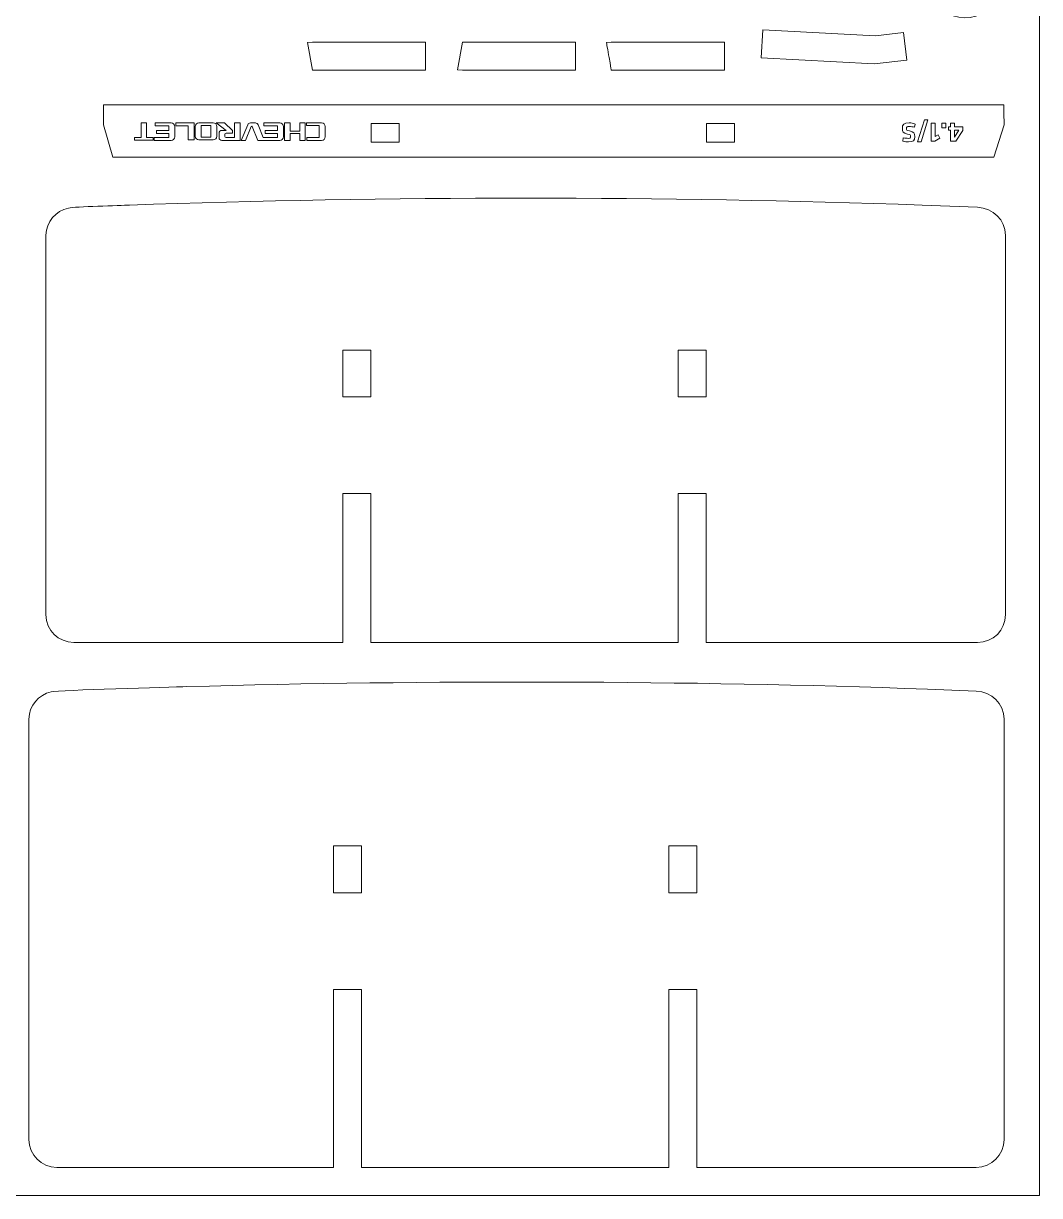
# Model space of a CAD drawing. Header units: centimetres. Extents: x -91 to 54, y -26 to 4.
# Drawn here: x -49.76 to -38.89, y -25.55 to -13 of the extents above; entities that cross this region are included whole.
import ezdxf

# ---------------------------------------------------------------- set-up
doc = ezdxf.new("R2010")
doc.units = ezdxf.units.CM
doc.header["$MEASUREMENT"] = 0
doc.layers.add('Camada 1', color=7, linetype='Continuous')

msp = doc.modelspace()

# ---------------------------------------------------------------- linework, layer by layer
at = {"layer": 'Camada 1', "color": 1, "lineweight": 0}
msp.add_lwpolyline([(-59.88543, -25.54968), (-38.88543, -25.54968), (-38.88543, 4.15032), (-59.88543, 4.15032), (-59.88543, -25.54968)], close=True, dxfattribs=at)
at = {"layer": 'Camada 1', "lineweight": 9}
for points, knots in [([(-39.9463, -12.25582), (-39.9463, -12.25582), (-39.98812, -12.29721), (-39.98812, -12.29721), (-39.98812, -12.29721), (-40.05137, -12.36703), (-40.08816, -12.44944), (-40.0789, -12.57306), (-40.0789, -12.57306), (-40.04743, -12.99246), (-39.48727, -13.06852), (-39.32683, -12.70857), (-39.32683, -12.70857), (-39.20283, -12.43032), (-39.4302, -12.11024), (-39.75324, -12.15796), (-39.75324, -12.15796), (-39.79937, -12.16475), (-39.84149, -12.18696), (-39.88421, -12.20469), (-39.88421, -12.20469), (-39.90622, -12.22161), (-39.92704, -12.23848), (-39.9463, -12.25582)], [0, 0, 0, 0, 0.14285714, 0.14285714, 0.14285714, 0.14285714, 0.28571429, 0.28571429, 0.28571429, 0.28571429, 0.42857143, 0.42857143, 0.42857143, 0.42857143, 0.57142857, 0.57142857, 0.57142857, 0.57142857, 0.71428571, 0.71428571, 0.71428571, 0.71428571, 1, 1, 1, 1]), ([(-40.3063, -13.39274), (-40.3063, -13.39274), (-40.65632, -13.43113), (-40.65632, -13.43113), (-40.65632, -13.43113), (-40.65632, -13.43113), (-41.86456, -13.36781), (-41.86456, -13.36781), (-41.86456, -13.36781), (-41.86456, -13.36781), (-41.84887, -13.06824), (-41.84887, -13.06824), (-41.84887, -13.06824), (-41.84887, -13.06824), (-40.6406, -13.13156), (-40.6406, -13.13156), (-40.6406, -13.13156), (-40.6406, -13.13156), (-40.34286, -13.095), (-40.34286, -13.095), (-40.34286, -13.095), (-40.34286, -13.095), (-40.3063, -13.39274), (-40.3063, -13.39274)], [0, 0, 0, 0, 0.14285714, 0.14285714, 0.14285714, 0.14285714, 0.28571429, 0.28571429, 0.28571429, 0.28571429, 0.42857143, 0.42857143, 0.42857143, 0.42857143, 0.57142857, 0.57142857, 0.57142857, 0.57142857, 0.71428571, 0.71428571, 0.71428571, 0.71428571, 1, 1, 1, 1]), ([(-46.38659, -13.19897), (-46.38659, -13.19897), (-46.32686, -13.19896), (-46.32686, -13.19896), (-46.32686, -13.19896), (-45.96913, -13.19896), (-45.45962, -13.19895), (-45.45962, -13.19895), (-45.45962, -13.19895), (-45.45962, -13.19895), (-45.45961, -13.49894), (-45.45961, -13.49894), (-45.45961, -13.49894), (-45.45961, -13.49894), (-46.66951, -13.49893), (-46.66951, -13.49893), (-46.66951, -13.49893), (-46.66951, -13.49893), (-46.7216, -13.20353), (-46.7216, -13.20353), (-46.7216, -13.20353), (-46.7216, -13.20353), (-46.66952, -13.19895), (-46.66952, -13.19895), (-46.66952, -13.19895), (-46.66952, -13.19895), (-46.55024, -13.19897), (-46.38659, -13.19897)], [0, 0, 0, 0, 0.125, 0.125, 0.125, 0.125, 0.25, 0.25, 0.25, 0.25, 0.375, 0.375, 0.375, 0.375, 0.5, 0.5, 0.5, 0.5, 0.625, 0.625, 0.625, 0.625, 0.75, 0.75, 0.75, 0.75, 1, 1, 1, 1]), ([(-44.44907, -13.49876), (-44.44907, -13.49876), (-44.38934, -13.49876), (-44.38934, -13.49876), (-44.38934, -13.49876), (-44.11198, -13.49875), (-43.85455, -13.49876), (-43.85455, -13.49876), (-43.85455, -13.49876), (-43.85455, -13.49876), (-43.85456, -13.19878), (-43.85456, -13.19878), (-43.85456, -13.19878), (-43.85456, -13.19878), (-45.06445, -13.19878), (-45.06445, -13.19878), (-45.06445, -13.19878), (-45.06445, -13.19878), (-45.11654, -13.4942), (-45.11654, -13.4942), (-45.11654, -13.4942), (-45.11654, -13.4942), (-45.06446, -13.49876), (-45.06446, -13.49876), (-45.06446, -13.49876), (-45.06446, -13.49876), (-44.75498, -13.49874), (-44.44907, -13.49876)], [0, 0, 0, 0, 0.125, 0.125, 0.125, 0.125, 0.25, 0.25, 0.25, 0.25, 0.375, 0.375, 0.375, 0.375, 0.5, 0.5, 0.5, 0.5, 0.625, 0.625, 0.625, 0.625, 0.75, 0.75, 0.75, 0.75, 1, 1, 1, 1]), ([(-43.48315, -13.42158), (-43.48315, -13.42158), (-43.49337, -13.36365), (-43.49337, -13.36365), (-43.49337, -13.36365), (-43.50708, -13.28589), (-43.5216, -13.20351), (-43.5216, -13.20351), (-43.5216, -13.20351), (-43.5216, -13.20351), (-43.46952, -13.19896), (-43.46952, -13.19896), (-43.46952, -13.19896), (-43.46952, -13.19896), (-42.25961, -13.19896), (-42.25961, -13.19896), (-42.25961, -13.19896), (-42.25961, -13.19896), (-42.25961, -13.49894), (-42.25961, -13.49894), (-42.25961, -13.49894), (-42.25961, -13.49894), (-43.46951, -13.49891), (-43.46951, -13.49891), (-43.46951, -13.49891), (-43.46951, -13.49891), (-43.47537, -13.46572), (-43.48315, -13.42158)], [0, 0, 0, 0, 0.125, 0.125, 0.125, 0.125, 0.25, 0.25, 0.25, 0.25, 0.375, 0.375, 0.375, 0.375, 0.5, 0.5, 0.5, 0.5, 0.625, 0.625, 0.625, 0.625, 0.75, 0.75, 0.75, 0.75, 1, 1, 1, 1]), ([(-39.26607, -14.0035), (-39.26607, -14.0035), (-39.2662, -13.94467), (-39.2662, -13.94467), (-39.2662, -13.94467), (-39.26628, -13.90392), (-39.26636, -13.87019), (-39.26636, -13.87019), (-39.26636, -13.87019), (-39.26636, -13.87019), (-48.90497, -13.87019), (-48.90497, -13.87019), (-48.90497, -13.87019), (-48.90497, -13.87019), (-48.90497, -13.90599), (-48.90497, -13.94839), (-48.90497, -13.94839), (-48.90497, -13.94839), (-48.90497, -14.00721), (-48.90497, -14.00721), (-48.90497, -14.00721), (-48.90497, -14.04961), (-48.90497, -14.08543), (-48.90497, -14.08543), (-48.90497, -14.08543), (-48.90497, -14.08543), (-48.80498, -14.42916), (-48.80498, -14.42916), (-48.80498, -14.42916), (-48.80498, -14.42916), (-39.37381, -14.42916), (-39.37381, -14.42916), (-39.37381, -14.42916), (-39.37381, -14.42916), (-39.26589, -14.08543), (-39.26589, -14.08543), (-39.26589, -14.08543), (-39.26589, -14.08543), (-39.26597, -14.04749), (-39.26607, -14.0035)], [0, 0, 0, 0, 0.09090909, 0.09090909, 0.09090909, 0.09090909, 0.18181818, 0.18181818, 0.18181818, 0.18181818, 0.27272727, 0.27272727, 0.27272727, 0.27272727, 0.36363636, 0.36363636, 0.36363636, 0.36363636, 0.45454545, 0.45454545, 0.45454545, 0.45454545, 0.54545455, 0.54545455, 0.54545455, 0.54545455, 0.63636364, 0.63636364, 0.63636364, 0.63636364, 0.72727273, 0.72727273, 0.72727273, 0.72727273, 0.81818182, 0.81818182, 0.81818182, 0.81818182, 1, 1, 1, 1]), ([(-46.03994, -14.27151), (-46.03994, -14.27151), (-45.73997, -14.27151), (-45.73997, -14.27151), (-45.73997, -14.27151), (-45.73997, -14.27151), (-45.73997, -14.07153), (-45.73997, -14.07153), (-45.73997, -14.07153), (-45.73997, -14.07153), (-46.03994, -14.07153), (-46.03994, -14.07153), (-46.03994, -14.07153), (-46.03994, -14.07153), (-46.03994, -14.27151), (-46.03994, -14.27151)], [0, 0, 0, 0, 0.2, 0.2, 0.2, 0.2, 0.4, 0.4, 0.4, 0.4, 0.6, 0.6, 0.6, 0.6, 1, 1, 1, 1]), ([(-42.45028, -14.27151), (-42.45028, -14.27151), (-42.1503, -14.27151), (-42.1503, -14.27151), (-42.1503, -14.27151), (-42.1503, -14.27151), (-42.1503, -14.07153), (-42.1503, -14.07153), (-42.1503, -14.07153), (-42.1503, -14.07153), (-42.45028, -14.07153), (-42.45028, -14.07153), (-42.45028, -14.07153), (-42.45028, -14.07153), (-42.45028, -14.27151), (-42.45028, -14.27151)], [0, 0, 0, 0, 0.2, 0.2, 0.2, 0.2, 0.4, 0.4, 0.4, 0.4, 0.6, 0.6, 0.6, 0.6, 1, 1, 1, 1]), ([(-42.60507, -18.03166), (-42.60507, -18.03166), (-42.54625, -18.03166), (-42.54625, -18.03166), (-42.54625, -18.03166), (-42.49528, -18.03166), (-42.45508, -18.03166), (-42.45508, -18.03166), (-42.45508, -18.03166), (-42.45508, -18.03166), (-42.45508, -19.62923), (-42.45508, -19.62923), (-42.45508, -19.62923), (-42.45508, -19.62923), (-39.54853, -19.62923), (-39.54853, -19.62923), (-39.54853, -19.62923), (-39.37972, -19.62433), (-39.25343, -19.49856), (-39.24899, -19.32888), (-39.24899, -19.32888), (-39.24899, -19.32888), (-39.24899, -15.26843), (-39.24899, -15.26843), (-39.24899, -15.26843), (-39.25349, -15.09739), (-39.38139, -14.97838), (-39.54848, -14.96761), (-39.54848, -14.96761), (-39.54848, -14.96761), (-40.14333, -14.94409), (-40.14333, -14.94409), (-40.14333, -14.94409), (-42.87309, -14.84508), (-45.89577, -14.84585), (-48.62579, -14.94422), (-48.62579, -14.94422), (-48.72381, -14.94775), (-49.21605, -14.96078), (-49.28097, -14.97563), (-49.28097, -14.97563), (-49.41985, -15.0074), (-49.51795, -15.12065), (-49.52187, -15.2675), (-49.52187, -15.2675), (-49.52187, -15.2675), (-49.52187, -19.32888), (-49.52187, -19.32888), (-49.52187, -19.32888), (-49.51753, -19.50114), (-49.39022, -19.62293), (-49.22188, -19.62923), (-49.22188, -19.62923), (-49.22188, -19.62923), (-48.90982, -19.62923), (-48.49126, -19.62923), (-48.49126, -19.62923), (-48.49126, -19.62923), (-48.43243, -19.62923), (-48.43243, -19.62923), (-48.43243, -19.62923), (-47.58073, -19.62923), (-46.34495, -19.62923), (-46.34495, -19.62923), (-46.34495, -19.62923), (-46.34495, -19.62923), (-46.34495, -18.03166), (-46.34495, -18.03166), (-46.34495, -18.03166), (-46.34495, -18.03166), (-46.28287, -18.03166), (-46.21519, -18.03166), (-46.21519, -18.03166), (-46.21519, -18.03166), (-46.15636, -18.03166), (-46.15636, -18.03166), (-46.15636, -18.03166), (-46.09623, -18.03166), (-46.04497, -18.03166), (-46.04497, -18.03166), (-46.04497, -18.03166), (-46.04497, -18.03166), (-46.04497, -19.62923), (-46.04497, -19.62923), (-46.04497, -19.62923), (-46.04497, -19.62923), (-42.75505, -19.62923), (-42.75505, -19.62923), (-42.75505, -19.62923), (-42.75505, -19.62923), (-42.75505, -18.03166), (-42.75505, -18.03166), (-42.75505, -18.03166), (-42.75505, -18.03166), (-42.68006, -18.03166), (-42.60507, -18.03166)], [0, 0, 0, 0, 0.04, 0.04, 0.04, 0.04, 0.08, 0.08, 0.08, 0.08, 0.12, 0.12, 0.12, 0.12, 0.16, 0.16, 0.16, 0.16, 0.2, 0.2, 0.2, 0.2, 0.24, 0.24, 0.24, 0.24, 0.28, 0.28, 0.28, 0.28, 0.32, 0.32, 0.32, 0.32, 0.36, 0.36, 0.36, 0.36, 0.4, 0.4, 0.4, 0.4, 0.44, 0.44, 0.44, 0.44, 0.48, 0.48, 0.48, 0.48, 0.52, 0.52, 0.52, 0.52, 0.56, 0.56, 0.56, 0.56, 0.6, 0.6, 0.6, 0.6, 0.64, 0.64, 0.64, 0.64, 0.68, 0.68, 0.68, 0.68, 0.72, 0.72, 0.72, 0.72, 0.76, 0.76, 0.76, 0.76, 0.8, 0.8, 0.8, 0.8, 0.84, 0.84, 0.84, 0.84, 0.88, 0.88, 0.88, 0.88, 0.92, 0.92, 0.92, 0.92, 1, 1, 1, 1]), ([(-46.34495, -16.9964), (-46.34495, -16.9964), (-46.04497, -16.9964), (-46.04497, -16.9964), (-46.04497, -16.9964), (-46.04497, -16.9964), (-46.04497, -16.49642), (-46.04497, -16.49642), (-46.04497, -16.49642), (-46.04497, -16.49642), (-46.34495, -16.49642), (-46.34495, -16.49642), (-46.34495, -16.49642), (-46.34495, -16.49642), (-46.34495, -16.9964), (-46.34495, -16.9964)], [0, 0, 0, 0, 0.2, 0.2, 0.2, 0.2, 0.4, 0.4, 0.4, 0.4, 0.6, 0.6, 0.6, 0.6, 1, 1, 1, 1]), ([(-42.45508, -16.49642), (-42.45508, -16.49642), (-42.75505, -16.49642), (-42.75505, -16.49642), (-42.75505, -16.49642), (-42.75505, -16.49642), (-42.75505, -16.9964), (-42.75505, -16.9964), (-42.75505, -16.9964), (-42.75505, -16.9964), (-42.45508, -16.9964), (-42.45508, -16.9964), (-42.45508, -16.9964), (-42.45508, -16.9964), (-42.45508, -16.49642), (-42.45508, -16.49642)], [0, 0, 0, 0, 0.2, 0.2, 0.2, 0.2, 0.4, 0.4, 0.4, 0.4, 0.6, 0.6, 0.6, 0.6, 1, 1, 1, 1]), ([(-42.70507, -23.34184), (-42.70507, -23.34184), (-42.64625, -23.34184), (-42.64625, -23.34184), (-42.64625, -23.34184), (-42.59528, -23.34184), (-42.55508, -23.34184), (-42.55508, -23.34184), (-42.55508, -23.34184), (-42.55508, -23.34184), (-42.55508, -25.2486), (-42.55508, -25.2486), (-42.55508, -25.2486), (-42.55508, -25.2486), (-39.56541, -25.2486), (-39.56541, -25.2486), (-39.56541, -25.2486), (-39.39637, -25.24369), (-39.27006, -25.11812), (-39.26557, -24.94828), (-39.26557, -24.94828), (-39.26557, -24.94828), (-39.26557, -20.44865), (-39.26557, -20.44865), (-39.26557, -20.44865), (-39.27017, -20.27765), (-39.39754, -20.15856), (-39.56508, -20.14781), (-39.56508, -20.14781), (-39.56508, -20.14781), (-40.08541, -20.12725), (-40.08541, -20.12725), (-40.08541, -20.12725), (-42.65715, -20.03319), (-45.44597, -20.02807), (-48.01286, -20.09988), (-48.01286, -20.09988), (-48.1914, -20.10488), (-49.38412, -20.13745), (-49.46436, -20.15575), (-49.46436, -20.15575), (-49.60314, -20.18741), (-49.70135, -20.30084), (-49.70528, -20.44765), (-49.70528, -20.44765), (-49.70528, -20.44765), (-49.70528, -24.94828), (-49.70528, -24.94828), (-49.70528, -24.94828), (-49.70095, -25.12051), (-49.57366, -25.24228), (-49.40532, -25.2486), (-49.40532, -25.2486), (-49.40532, -25.2486), (-46.44496, -25.2486), (-46.44496, -25.2486), (-46.44496, -25.2486), (-46.44496, -25.2486), (-46.44496, -23.34184), (-46.44496, -23.34184), (-46.44496, -23.34184), (-46.44496, -23.34184), (-46.37366, -23.34184), (-46.30057, -23.34184), (-46.30057, -23.34184), (-46.30057, -23.34184), (-46.24175, -23.34184), (-46.24175, -23.34184), (-46.24175, -23.34184), (-46.18816, -23.34184), (-46.14499, -23.34184), (-46.14499, -23.34184), (-46.14499, -23.34184), (-46.14499, -23.34184), (-46.14499, -25.2486), (-46.14499, -25.2486), (-46.14499, -25.2486), (-46.14499, -25.2486), (-42.85506, -25.2486), (-42.85506, -25.2486), (-42.85506, -25.2486), (-42.85506, -25.2486), (-42.85506, -23.34184), (-42.85506, -23.34184), (-42.85506, -23.34184), (-42.85506, -23.34184), (-42.78006, -23.34184), (-42.70507, -23.34184)], [0, 0, 0, 0, 0.04347826, 0.04347826, 0.04347826, 0.04347826, 0.08695652, 0.08695652, 0.08695652, 0.08695652, 0.13043478, 0.13043478, 0.13043478, 0.13043478, 0.17391304, 0.17391304, 0.17391304, 0.17391304, 0.2173913, 0.2173913, 0.2173913, 0.2173913, 0.26086957, 0.26086957, 0.26086957, 0.26086957, 0.30434783, 0.30434783, 0.30434783, 0.30434783, 0.34782609, 0.34782609, 0.34782609, 0.34782609, 0.39130435, 0.39130435, 0.39130435, 0.39130435, 0.43478261, 0.43478261, 0.43478261, 0.43478261, 0.47826087, 0.47826087, 0.47826087, 0.47826087, 0.52173913, 0.52173913, 0.52173913, 0.52173913, 0.56521739, 0.56521739, 0.56521739, 0.56521739, 0.60869565, 0.60869565, 0.60869565, 0.60869565, 0.65217391, 0.65217391, 0.65217391, 0.65217391, 0.69565217, 0.69565217, 0.69565217, 0.69565217, 0.73913043, 0.73913043, 0.73913043, 0.73913043, 0.7826087, 0.7826087, 0.7826087, 0.7826087, 0.82608696, 0.82608696, 0.82608696, 0.82608696, 0.86956522, 0.86956522, 0.86956522, 0.86956522, 0.91304348, 0.91304348, 0.91304348, 0.91304348, 1, 1, 1, 1]), ([(-46.44496, -22.30659), (-46.44496, -22.30659), (-46.14499, -22.30659), (-46.14499, -22.30659), (-46.14499, -22.30659), (-46.14499, -22.30659), (-46.14499, -21.80661), (-46.14499, -21.80661), (-46.14499, -21.80661), (-46.14499, -21.80661), (-46.44496, -21.80661), (-46.44496, -21.80661), (-46.44496, -21.80661), (-46.44496, -21.80661), (-46.44496, -22.30659), (-46.44496, -22.30659)], [0, 0, 0, 0, 0.2, 0.2, 0.2, 0.2, 0.4, 0.4, 0.4, 0.4, 0.6, 0.6, 0.6, 0.6, 1, 1, 1, 1]), ([(-42.85506, -21.80661), (-42.85506, -21.80661), (-42.85506, -22.30659), (-42.85506, -22.30659), (-42.85506, -22.30659), (-42.85506, -22.30659), (-42.55508, -22.30659), (-42.55508, -22.30659), (-42.55508, -22.30659), (-42.55508, -22.30659), (-42.55508, -21.80661), (-42.55508, -21.80661), (-42.55508, -21.80661), (-42.55508, -21.80661), (-42.85506, -21.80661), (-42.85506, -21.80661)], [0, 0, 0, 0, 0.2, 0.2, 0.2, 0.2, 0.4, 0.4, 0.4, 0.4, 0.6, 0.6, 0.6, 0.6, 1, 1, 1, 1])]:
    msp.add_open_spline(points, degree=3, knots=knots, dxfattribs=at)
at = {"layer": 'Camada 1', "color": 140, "lineweight": 9}
for points, knots in [([(-40.19241, -14.26732), (-40.19241, -14.26732), (-40.15443, -14.26732), (-40.15443, -14.26732), (-40.15443, -14.26732), (-40.15443, -14.26732), (-40.08055, -14.03203), (-40.08055, -14.03203), (-40.08055, -14.03203), (-40.08055, -14.03203), (-40.11852, -14.03203), (-40.11852, -14.03203), (-40.11852, -14.03203), (-40.11852, -14.03203), (-40.19241, -14.26732), (-40.19241, -14.26732)], [0, 0, 0, 0, 0.2, 0.2, 0.2, 0.2, 0.4, 0.4, 0.4, 0.4, 0.6, 0.6, 0.6, 0.6, 1, 1, 1, 1]), ([(-48.57417, -14.25023), (-48.57417, -14.25023), (-48.37388, -14.25023), (-48.37388, -14.25023), (-48.37388, -14.25023), (-48.37388, -14.25023), (-48.37388, -14.21884), (-48.37388, -14.21884), (-48.37388, -14.21884), (-48.37388, -14.21884), (-48.44514, -14.21884), (-48.44514, -14.21884), (-48.44514, -14.21884), (-48.44514, -14.21884), (-48.44514, -14.06331), (-48.44514, -14.06331), (-48.44514, -14.06331), (-48.44514, -14.06331), (-48.50291, -14.06331), (-48.50291, -14.06331), (-48.50291, -14.06331), (-48.50291, -14.06331), (-48.50291, -14.21884), (-48.50291, -14.21884), (-48.50291, -14.21884), (-48.50291, -14.21884), (-48.57417, -14.21884), (-48.57417, -14.21884), (-48.57417, -14.21884), (-48.57417, -14.21884), (-48.57417, -14.25023), (-48.57417, -14.25023)], [0, 0, 0, 0, 0.11111111, 0.11111111, 0.11111111, 0.11111111, 0.22222222, 0.22222222, 0.22222222, 0.22222222, 0.33333333, 0.33333333, 0.33333333, 0.33333333, 0.44444444, 0.44444444, 0.44444444, 0.44444444, 0.55555556, 0.55555556, 0.55555556, 0.55555556, 0.66666667, 0.66666667, 0.66666667, 0.66666667, 0.77777778, 0.77777778, 0.77777778, 0.77777778, 1, 1, 1, 1]), ([(-48.36221, -14.25153), (-48.36221, -14.25153), (-48.18271, -14.25153), (-48.18271, -14.25153), (-48.18271, -14.25153), (-48.16134, -14.25153), (-48.14384, -14.23405), (-48.14384, -14.21266), (-48.14384, -14.21266), (-48.14384, -14.21266), (-48.14384, -14.10219), (-48.14384, -14.10219), (-48.14384, -14.10219), (-48.14384, -14.0808), (-48.16134, -14.06331), (-48.18271, -14.06331), (-48.18271, -14.06331), (-48.18271, -14.06331), (-48.3528, -14.06331), (-48.3528, -14.06331), (-48.3528, -14.06331), (-48.3528, -14.06331), (-48.3528, -14.09533), (-48.3528, -14.09533), (-48.3528, -14.09533), (-48.3528, -14.09533), (-48.20724, -14.09533), (-48.20724, -14.09533), (-48.20724, -14.09533), (-48.20724, -14.09533), (-48.20724, -14.14552), (-48.20724, -14.14552), (-48.20724, -14.14552), (-48.20724, -14.14552), (-48.3389, -14.14552), (-48.3389, -14.14552), (-48.3389, -14.14552), (-48.3389, -14.14552), (-48.3389, -14.17557), (-48.3389, -14.17557), (-48.3389, -14.17557), (-48.3389, -14.17557), (-48.20724, -14.17557), (-48.20724, -14.17557), (-48.20724, -14.17557), (-48.20724, -14.17557), (-48.20724, -14.21946), (-48.20724, -14.21946), (-48.20724, -14.21946), (-48.20724, -14.21946), (-48.36221, -14.21946), (-48.36221, -14.21946), (-48.36221, -14.21946), (-48.36221, -14.21946), (-48.36221, -14.25153), (-48.36221, -14.25153)], [0, 0, 0, 0, 0.06666667, 0.06666667, 0.06666667, 0.06666667, 0.13333333, 0.13333333, 0.13333333, 0.13333333, 0.2, 0.2, 0.2, 0.2, 0.26666667, 0.26666667, 0.26666667, 0.26666667, 0.33333333, 0.33333333, 0.33333333, 0.33333333, 0.4, 0.4, 0.4, 0.4, 0.46666667, 0.46666667, 0.46666667, 0.46666667, 0.53333333, 0.53333333, 0.53333333, 0.53333333, 0.6, 0.6, 0.6, 0.6, 0.66666667, 0.66666667, 0.66666667, 0.66666667, 0.73333333, 0.73333333, 0.73333333, 0.73333333, 0.8, 0.8, 0.8, 0.8, 0.86666667, 0.86666667, 0.86666667, 0.86666667, 1, 1, 1, 1]), ([(-48.00087, -14.24616), (-48.00087, -14.24616), (-47.93491, -14.24616), (-47.93491, -14.24616), (-47.93491, -14.24616), (-47.93491, -14.24616), (-47.93491, -14.06331), (-47.93491, -14.06331), (-47.93491, -14.06331), (-47.93491, -14.06331), (-48.13218, -14.06331), (-48.13218, -14.06331), (-48.13218, -14.06331), (-48.13218, -14.06331), (-48.13218, -14.0951), (-48.13218, -14.0951), (-48.13218, -14.0951), (-48.13218, -14.0951), (-48.00087, -14.0951), (-48.00087, -14.0951), (-48.00087, -14.0951), (-48.00087, -14.0951), (-48.00087, -14.24616), (-48.00087, -14.24616)], [0, 0, 0, 0, 0.14285714, 0.14285714, 0.14285714, 0.14285714, 0.28571429, 0.28571429, 0.28571429, 0.28571429, 0.42857143, 0.42857143, 0.42857143, 0.42857143, 0.57142857, 0.57142857, 0.57142857, 0.57142857, 0.71428571, 0.71428571, 0.71428571, 0.71428571, 1, 1, 1, 1]), ([(-47.88436, -14.24616), (-47.88436, -14.24616), (-47.73234, -14.24616), (-47.73234, -14.24616), (-47.73234, -14.24616), (-47.71096, -14.24616), (-47.69347, -14.22866), (-47.69347, -14.20729), (-47.69347, -14.20729), (-47.69347, -14.20729), (-47.69347, -14.10219), (-47.69347, -14.10219), (-47.69347, -14.10219), (-47.69347, -14.0808), (-47.71096, -14.06331), (-47.73234, -14.06331), (-47.73234, -14.06331), (-47.73234, -14.06331), (-47.88436, -14.06331), (-47.88436, -14.06331), (-47.88436, -14.06331), (-47.90575, -14.06331), (-47.92324, -14.0808), (-47.92324, -14.10219), (-47.92324, -14.10219), (-47.92324, -14.10219), (-47.92324, -14.20729), (-47.92324, -14.20729), (-47.92324, -14.20729), (-47.92324, -14.22866), (-47.90575, -14.24616), (-47.88436, -14.24616)], [0, 0, 0, 0, 0.11111111, 0.11111111, 0.11111111, 0.11111111, 0.22222222, 0.22222222, 0.22222222, 0.22222222, 0.33333333, 0.33333333, 0.33333333, 0.33333333, 0.44444444, 0.44444444, 0.44444444, 0.44444444, 0.55555556, 0.55555556, 0.55555556, 0.55555556, 0.66666667, 0.66666667, 0.66666667, 0.66666667, 0.77777778, 0.77777778, 0.77777778, 0.77777778, 1, 1, 1, 1]), ([(-47.85488, -14.21791), (-47.85488, -14.21791), (-47.76183, -14.21791), (-47.76183, -14.21791), (-47.76183, -14.21791), (-47.75916, -14.21791), (-47.75697, -14.21573), (-47.75697, -14.21305), (-47.75697, -14.21305), (-47.75697, -14.21305), (-47.75697, -14.09641), (-47.75697, -14.09641), (-47.75697, -14.09641), (-47.75697, -14.09374), (-47.75916, -14.09156), (-47.76183, -14.09156), (-47.76183, -14.09156), (-47.76183, -14.09156), (-47.85488, -14.09156), (-47.85488, -14.09156), (-47.85488, -14.09156), (-47.85755, -14.09156), (-47.85974, -14.09374), (-47.85974, -14.09641), (-47.85974, -14.09641), (-47.85974, -14.09641), (-47.85974, -14.21305), (-47.85974, -14.21305), (-47.85974, -14.21305), (-47.85974, -14.21573), (-47.85755, -14.21791), (-47.85488, -14.21791)], [0, 0, 0, 0, 0.11111111, 0.11111111, 0.11111111, 0.11111111, 0.22222222, 0.22222222, 0.22222222, 0.22222222, 0.33333333, 0.33333333, 0.33333333, 0.33333333, 0.44444444, 0.44444444, 0.44444444, 0.44444444, 0.55555556, 0.55555556, 0.55555556, 0.55555556, 0.66666667, 0.66666667, 0.66666667, 0.66666667, 0.77777778, 0.77777778, 0.77777778, 0.77777778, 1, 1, 1, 1]), ([(-47.59407, -14.22144), (-47.59407, -14.22144), (-47.50468, -14.22144), (-47.50468, -14.22144), (-47.50468, -14.22144), (-47.50468, -14.22144), (-47.50468, -14.18137), (-47.50468, -14.18137), (-47.50468, -14.18137), (-47.50468, -14.18137), (-47.50468, -14.17233), (-47.50468, -14.17233), (-47.50468, -14.17233), (-47.50468, -14.17233), (-47.50468, -14.14417), (-47.50468, -14.14417), (-47.50468, -14.14417), (-47.50468, -14.14417), (-47.50468, -14.08553), (-47.50468, -14.08553), (-47.50468, -14.08553), (-47.50468, -14.08553), (-47.50468, -14.06331), (-47.50468, -14.06331), (-47.50468, -14.06331), (-47.50468, -14.06331), (-47.44372, -14.06331), (-47.44372, -14.06331), (-47.44372, -14.06331), (-47.44372, -14.06331), (-47.44372, -14.14417), (-47.44372, -14.14417), (-47.44372, -14.14417), (-47.44372, -14.14417), (-47.44372, -14.25153), (-47.44372, -14.25153), (-47.44372, -14.25153), (-47.44372, -14.25153), (-47.50468, -14.25153), (-47.50468, -14.25153), (-47.50468, -14.25153), (-47.50468, -14.25153), (-47.6392, -14.25153), (-47.6392, -14.25153), (-47.6392, -14.25153), (-47.65523, -14.25153), (-47.66835, -14.23841), (-47.66835, -14.22238), (-47.66835, -14.22238), (-47.66835, -14.22238), (-47.66835, -14.17333), (-47.66835, -14.17333), (-47.66835, -14.17333), (-47.66835, -14.1573), (-47.65523, -14.14417), (-47.6392, -14.14417), (-47.6392, -14.14417), (-47.6392, -14.14417), (-47.59307, -14.14417), (-47.59307, -14.14417), (-47.59307, -14.14417), (-47.59307, -14.14417), (-47.70124, -14.06331), (-47.70124, -14.06331), (-47.70124, -14.06331), (-47.70124, -14.06331), (-47.61116, -14.06331), (-47.61116, -14.06331), (-47.61116, -14.06331), (-47.61116, -14.06331), (-47.52315, -14.14417), (-47.52315, -14.14417), (-47.52315, -14.14417), (-47.52315, -14.14417), (-47.52315, -14.17233), (-47.52315, -14.17233), (-47.52315, -14.17233), (-47.52315, -14.17233), (-47.59407, -14.17233), (-47.59407, -14.17233), (-47.59407, -14.17233), (-47.60141, -14.17233), (-47.60741, -14.17833), (-47.60741, -14.18566), (-47.60741, -14.18566), (-47.60741, -14.18566), (-47.60741, -14.2081), (-47.60741, -14.2081), (-47.60741, -14.2081), (-47.60741, -14.21544), (-47.60141, -14.22144), (-47.59407, -14.22144)], [0, 0, 0, 0, 0.04166667, 0.04166667, 0.04166667, 0.04166667, 0.08333333, 0.08333333, 0.08333333, 0.08333333, 0.125, 0.125, 0.125, 0.125, 0.16666667, 0.16666667, 0.16666667, 0.16666667, 0.20833333, 0.20833333, 0.20833333, 0.20833333, 0.25, 0.25, 0.25, 0.25, 0.29166667, 0.29166667, 0.29166667, 0.29166667, 0.33333333, 0.33333333, 0.33333333, 0.33333333, 0.375, 0.375, 0.375, 0.375, 0.41666667, 0.41666667, 0.41666667, 0.41666667, 0.45833333, 0.45833333, 0.45833333, 0.45833333, 0.5, 0.5, 0.5, 0.5, 0.54166667, 0.54166667, 0.54166667, 0.54166667, 0.58333333, 0.58333333, 0.58333333, 0.58333333, 0.625, 0.625, 0.625, 0.625, 0.66666667, 0.66666667, 0.66666667, 0.66666667, 0.70833333, 0.70833333, 0.70833333, 0.70833333, 0.75, 0.75, 0.75, 0.75, 0.79166667, 0.79166667, 0.79166667, 0.79166667, 0.83333333, 0.83333333, 0.83333333, 0.83333333, 0.875, 0.875, 0.875, 0.875, 0.91666667, 0.91666667, 0.91666667, 0.91666667, 1, 1, 1, 1]), ([(-47.19844, -14.25153), (-47.19844, -14.25153), (-47.18524, -14.25153), (-47.18524, -14.25153), (-47.18524, -14.25153), (-47.18524, -14.25153), (-47.01896, -14.25153), (-47.01896, -14.25153), (-47.01896, -14.25153), (-46.99757, -14.25153), (-46.98008, -14.23405), (-46.98008, -14.21266), (-46.98008, -14.21266), (-46.98008, -14.21266), (-46.98008, -14.10219), (-46.98008, -14.10219), (-46.98008, -14.10219), (-46.98008, -14.0808), (-46.99757, -14.06331), (-47.01896, -14.06331), (-47.01896, -14.06331), (-47.01896, -14.06331), (-47.18903, -14.06331), (-47.18903, -14.06331), (-47.18903, -14.06331), (-47.18903, -14.06331), (-47.18903, -14.09533), (-47.18903, -14.09533), (-47.18903, -14.09533), (-47.18903, -14.09533), (-47.04348, -14.09533), (-47.04348, -14.09533), (-47.04348, -14.09533), (-47.04348, -14.09533), (-47.04348, -14.14552), (-47.04348, -14.14552), (-47.04348, -14.14552), (-47.04348, -14.14552), (-47.17514, -14.14552), (-47.17514, -14.14552), (-47.17514, -14.14552), (-47.17514, -14.14552), (-47.17514, -14.17557), (-47.17514, -14.17557), (-47.17514, -14.17557), (-47.17514, -14.17557), (-47.04348, -14.17557), (-47.04348, -14.17557), (-47.04348, -14.17557), (-47.04348, -14.17557), (-47.04348, -14.21946), (-47.04348, -14.21946), (-47.04348, -14.21946), (-47.04348, -14.21946), (-47.19782, -14.21946), (-47.19782, -14.21946), (-47.19782, -14.21946), (-47.19782, -14.21946), (-47.25145, -14.08274), (-47.25145, -14.08274), (-47.25145, -14.08274), (-47.25564, -14.07206), (-47.26783, -14.06331), (-47.27852, -14.06331), (-47.27852, -14.06331), (-47.27852, -14.06331), (-47.33305, -14.06331), (-47.33305, -14.06331), (-47.33305, -14.06331), (-47.34374, -14.06331), (-47.3562, -14.07206), (-47.36071, -14.08274), (-47.36071, -14.08274), (-47.36071, -14.08274), (-47.43207, -14.25153), (-47.43207, -14.25153), (-47.43207, -14.25153), (-47.43207, -14.25153), (-47.38577, -14.25153), (-47.38577, -14.25153), (-47.38577, -14.25153), (-47.38577, -14.25153), (-47.32544, -14.1034), (-47.32544, -14.1034), (-47.32544, -14.1034), (-47.32304, -14.09907), (-47.31512, -14.09932), (-47.31294, -14.1031), (-47.31294, -14.1031), (-47.31294, -14.1031), (-47.25471, -14.25153), (-47.25471, -14.25153), (-47.25471, -14.25153), (-47.25471, -14.25153), (-47.19844, -14.25153), (-47.19844, -14.25153)], [0, 0, 0, 0, 0.04, 0.04, 0.04, 0.04, 0.08, 0.08, 0.08, 0.08, 0.12, 0.12, 0.12, 0.12, 0.16, 0.16, 0.16, 0.16, 0.2, 0.2, 0.2, 0.2, 0.24, 0.24, 0.24, 0.24, 0.28, 0.28, 0.28, 0.28, 0.32, 0.32, 0.32, 0.32, 0.36, 0.36, 0.36, 0.36, 0.4, 0.4, 0.4, 0.4, 0.44, 0.44, 0.44, 0.44, 0.48, 0.48, 0.48, 0.48, 0.52, 0.52, 0.52, 0.52, 0.56, 0.56, 0.56, 0.56, 0.6, 0.6, 0.6, 0.6, 0.64, 0.64, 0.64, 0.64, 0.68, 0.68, 0.68, 0.68, 0.72, 0.72, 0.72, 0.72, 0.76, 0.76, 0.76, 0.76, 0.8, 0.8, 0.8, 0.8, 0.84, 0.84, 0.84, 0.84, 0.88, 0.88, 0.88, 0.88, 0.92, 0.92, 0.92, 0.92, 1, 1, 1, 1]), ([(-46.96842, -14.25153), (-46.96842, -14.25153), (-46.90862, -14.25153), (-46.90862, -14.25153), (-46.90862, -14.25153), (-46.90862, -14.25153), (-46.90862, -14.17745), (-46.90862, -14.17745), (-46.90862, -14.17745), (-46.90862, -14.17745), (-46.80547, -14.17745), (-46.80547, -14.17745), (-46.80547, -14.17745), (-46.80547, -14.17745), (-46.80547, -14.25153), (-46.80547, -14.25153), (-46.80547, -14.25153), (-46.80547, -14.25153), (-46.74567, -14.25153), (-46.74567, -14.25153), (-46.74567, -14.25153), (-46.74567, -14.25153), (-46.74567, -14.06331), (-46.74567, -14.06331), (-46.74567, -14.06331), (-46.74567, -14.06331), (-46.80547, -14.06331), (-46.80547, -14.06331), (-46.80547, -14.06331), (-46.80547, -14.06331), (-46.80547, -14.15127), (-46.80547, -14.15127), (-46.80547, -14.15127), (-46.80547, -14.15127), (-46.90862, -14.15127), (-46.90862, -14.15127), (-46.90862, -14.15127), (-46.90862, -14.15127), (-46.90862, -14.06331), (-46.90862, -14.06331), (-46.90862, -14.06331), (-46.90862, -14.06331), (-46.96842, -14.06331), (-46.96842, -14.06331), (-46.96842, -14.06331), (-46.96842, -14.06331), (-46.96842, -14.25153), (-46.96842, -14.25153)], [0, 0, 0, 0, 0.07692308, 0.07692308, 0.07692308, 0.07692308, 0.15384615, 0.15384615, 0.15384615, 0.15384615, 0.23076923, 0.23076923, 0.23076923, 0.23076923, 0.30769231, 0.30769231, 0.30769231, 0.30769231, 0.38461538, 0.38461538, 0.38461538, 0.38461538, 0.46153846, 0.46153846, 0.46153846, 0.46153846, 0.53846154, 0.53846154, 0.53846154, 0.53846154, 0.61538462, 0.61538462, 0.61538462, 0.61538462, 0.69230769, 0.69230769, 0.69230769, 0.69230769, 0.76923077, 0.76923077, 0.76923077, 0.76923077, 0.84615385, 0.84615385, 0.84615385, 0.84615385, 1, 1, 1, 1]), ([(-46.72914, -14.25153), (-46.72914, -14.25153), (-46.57083, -14.25153), (-46.57083, -14.25153), (-46.57083, -14.25153), (-46.54944, -14.25153), (-46.53195, -14.23405), (-46.53195, -14.21266), (-46.53195, -14.21266), (-46.53195, -14.21266), (-46.53195, -14.10219), (-46.53195, -14.10219), (-46.53195, -14.10219), (-46.53195, -14.0808), (-46.54944, -14.06331), (-46.57083, -14.06331), (-46.57083, -14.06331), (-46.57083, -14.06331), (-46.73401, -14.06331), (-46.73401, -14.06331), (-46.73401, -14.06331), (-46.73401, -14.06331), (-46.73401, -14.09289), (-46.73401, -14.09289), (-46.73401, -14.09289), (-46.73401, -14.09289), (-46.59558, -14.09289), (-46.59558, -14.09289), (-46.59558, -14.09289), (-46.59558, -14.09289), (-46.59558, -14.22106), (-46.59558, -14.22106), (-46.59558, -14.22106), (-46.59558, -14.22106), (-46.72914, -14.22106), (-46.72914, -14.22106), (-46.72914, -14.22106), (-46.72914, -14.22106), (-46.72914, -14.25153), (-46.72914, -14.25153)], [0, 0, 0, 0, 0.09090909, 0.09090909, 0.09090909, 0.09090909, 0.18181818, 0.18181818, 0.18181818, 0.18181818, 0.27272727, 0.27272727, 0.27272727, 0.27272727, 0.36363636, 0.36363636, 0.36363636, 0.36363636, 0.45454545, 0.45454545, 0.45454545, 0.45454545, 0.54545455, 0.54545455, 0.54545455, 0.54545455, 0.63636364, 0.63636364, 0.63636364, 0.63636364, 0.72727273, 0.72727273, 0.72727273, 0.72727273, 0.81818182, 0.81818182, 0.81818182, 0.81818182, 1, 1, 1, 1]), ([(-40.35382, -14.12223), (-40.35382, -14.1611), (-40.35115, -14.17149), (-40.29774, -14.18424), (-40.29774, -14.18424), (-40.26658, -14.19166), (-40.2657, -14.19196), (-40.2657, -14.21094), (-40.2657, -14.21094), (-40.2657, -14.22549), (-40.27015, -14.22904), (-40.29003, -14.22904), (-40.29003, -14.22904), (-40.30783, -14.22904), (-40.32237, -14.22726), (-40.34491, -14.2234), (-40.34491, -14.2234), (-40.34491, -14.2234), (-40.34937, -14.26079), (-40.34937, -14.26079), (-40.34937, -14.26079), (-40.32741, -14.26553), (-40.30664, -14.26732), (-40.28943, -14.26732), (-40.28943, -14.26732), (-40.23514, -14.26732), (-40.2212, -14.25159), (-40.2212, -14.21213), (-40.2212, -14.21213), (-40.2212, -14.1694), (-40.22831, -14.15991), (-40.27608, -14.14952), (-40.27608, -14.14952), (-40.30842, -14.1424), (-40.30931, -14.14033), (-40.30931, -14.12252), (-40.30931, -14.12252), (-40.30931, -14.10591), (-40.30487, -14.10146), (-40.28202, -14.10146), (-40.28202, -14.10146), (-40.26154, -14.10146), (-40.24315, -14.10532), (-40.22504, -14.11096), (-40.22504, -14.11096), (-40.22504, -14.11096), (-40.21763, -14.07653), (-40.21763, -14.07653), (-40.21763, -14.07653), (-40.23454, -14.06883), (-40.25857, -14.06378), (-40.28142, -14.06378), (-40.28142, -14.06378), (-40.34105, -14.06378), (-40.35382, -14.08306), (-40.35382, -14.12223)], [0, 0, 0, 0, 0.06666667, 0.06666667, 0.06666667, 0.06666667, 0.13333333, 0.13333333, 0.13333333, 0.13333333, 0.2, 0.2, 0.2, 0.2, 0.26666667, 0.26666667, 0.26666667, 0.26666667, 0.33333333, 0.33333333, 0.33333333, 0.33333333, 0.4, 0.4, 0.4, 0.4, 0.46666667, 0.46666667, 0.46666667, 0.46666667, 0.53333333, 0.53333333, 0.53333333, 0.53333333, 0.6, 0.6, 0.6, 0.6, 0.66666667, 0.66666667, 0.66666667, 0.66666667, 0.73333333, 0.73333333, 0.73333333, 0.73333333, 0.8, 0.8, 0.8, 0.8, 0.86666667, 0.86666667, 0.86666667, 0.86666667, 1, 1, 1, 1]), ([(-40.04642, -14.06674), (-40.04642, -14.06674), (-40.04642, -14.25841), (-40.04642, -14.25841), (-40.04642, -14.25841), (-40.04642, -14.25841), (-40.00785, -14.25841), (-40.00785, -14.25841), (-40.00785, -14.25841), (-40.00785, -14.25841), (-39.95177, -14.22607), (-39.95177, -14.22607), (-39.95177, -14.22607), (-39.95177, -14.22607), (-39.97017, -14.19077), (-39.97017, -14.19077), (-39.97017, -14.19077), (-39.97017, -14.19077), (-40.00369, -14.20886), (-40.00369, -14.20886), (-40.00369, -14.20886), (-40.00369, -14.20886), (-40.00369, -14.06674), (-40.00369, -14.06674), (-40.00369, -14.06674), (-40.00369, -14.06674), (-40.04642, -14.06674), (-40.04642, -14.06674)], [0, 0, 0, 0, 0.125, 0.125, 0.125, 0.125, 0.25, 0.25, 0.25, 0.25, 0.375, 0.375, 0.375, 0.375, 0.5, 0.5, 0.5, 0.5, 0.625, 0.625, 0.625, 0.625, 0.75, 0.75, 0.75, 0.75, 1, 1, 1, 1]), ([(-39.93249, -14.06674), (-39.93249, -14.06674), (-39.93249, -14.116), (-39.93249, -14.116), (-39.93249, -14.116), (-39.93249, -14.116), (-39.88976, -14.116), (-39.88976, -14.116), (-39.88976, -14.116), (-39.88976, -14.116), (-39.88976, -14.06674), (-39.88976, -14.06674), (-39.88976, -14.06674), (-39.88976, -14.06674), (-39.93249, -14.06674), (-39.93249, -14.06674)], [0, 0, 0, 0, 0.2, 0.2, 0.2, 0.2, 0.4, 0.4, 0.4, 0.4, 0.6, 0.6, 0.6, 0.6, 1, 1, 1, 1]), ([(-39.86157, -14.10739), (-39.86157, -14.10739), (-39.86157, -14.14211), (-39.86157, -14.14211), (-39.86157, -14.14211), (-39.86157, -14.14211), (-39.83754, -14.14211), (-39.83754, -14.14211), (-39.83754, -14.14211), (-39.83754, -14.14211), (-39.83754, -14.25841), (-39.83754, -14.25841), (-39.83754, -14.25841), (-39.83754, -14.25841), (-39.78147, -14.25841), (-39.78147, -14.25841), (-39.78147, -14.25841), (-39.78147, -14.25841), (-39.70817, -14.14449), (-39.70817, -14.14449), (-39.70817, -14.14449), (-39.70817, -14.14449), (-39.70817, -14.10739), (-39.70817, -14.10739), (-39.70817, -14.10739), (-39.70817, -14.10739), (-39.79541, -14.10739), (-39.79541, -14.10739), (-39.79541, -14.10739), (-39.79541, -14.10739), (-39.79541, -14.06674), (-39.79541, -14.06674), (-39.79541, -14.06674), (-39.79541, -14.06674), (-39.83754, -14.06674), (-39.83754, -14.06674), (-39.83754, -14.06674), (-39.83754, -14.06674), (-39.83754, -14.10739), (-39.83754, -14.10739), (-39.83754, -14.10739), (-39.83754, -14.10739), (-39.86157, -14.10739), (-39.86157, -14.10739)], [0, 0, 0, 0, 0.08333333, 0.08333333, 0.08333333, 0.08333333, 0.16666667, 0.16666667, 0.16666667, 0.16666667, 0.25, 0.25, 0.25, 0.25, 0.33333333, 0.33333333, 0.33333333, 0.33333333, 0.41666667, 0.41666667, 0.41666667, 0.41666667, 0.5, 0.5, 0.5, 0.5, 0.58333333, 0.58333333, 0.58333333, 0.58333333, 0.66666667, 0.66666667, 0.66666667, 0.66666667, 0.75, 0.75, 0.75, 0.75, 0.83333333, 0.83333333, 0.83333333, 0.83333333, 1, 1, 1, 1]), ([(-39.79541, -14.14211), (-39.79541, -14.14211), (-39.75001, -14.14211), (-39.75001, -14.14211), (-39.75001, -14.14211), (-39.75001, -14.14211), (-39.79541, -14.21599), (-39.79541, -14.21599), (-39.79541, -14.21599), (-39.79541, -14.21599), (-39.79541, -14.14211), (-39.79541, -14.14211)], [0, 0, 0, 0, 0.25, 0.25, 0.25, 0.25, 0.5, 0.5, 0.5, 0.5, 1, 1, 1, 1])]:
    msp.add_open_spline(points, degree=3, knots=knots, dxfattribs=at)

doc.saveas('drawing.dxf')
